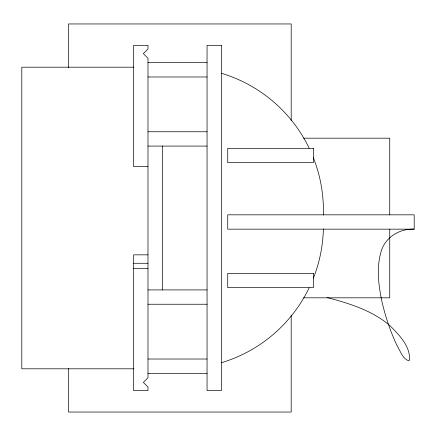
<?xml version="1.0" encoding="UTF-8"?>
<svg xmlns="http://www.w3.org/2000/svg" width="436" height="436" viewBox="0 0 436 436"><rect width="100%" height="100%" fill="white"/><g stroke="black" fill="none" stroke-linecap="round" stroke-linejoin="round"><path stroke-width="0.65" d="M414.2 229.156L227.739 229.156L227.739 214.828L414.2 214.828L414.2 229.156C399.512 228.524 384.928 237.38 380.982 251.948C376.426 267.84 378.464 284.664 381.723 300.595C385.222 316.029 390.215 331.153 396.978 345.476C400.248 350.708 402.357 358.381 408.559 360.806L409.524 360.141C410.494 346.255 398.945 334.581 389.74 325.501C372.05 310.372 349.22 303.374 327.093 297.581M147.989 62.653L207.056 62.653M133.934 67.193L21.8 67.193L21.8 368.807L133.934 368.807M147.989 76.981L207.056 76.981M147.989 131.759L207.056 131.759M303.527 138.179L389.74 138.179L389.74 214.943M147.989 146.082L207.056 146.082M147.989 166.628L133.661 166.628L133.661 45.371L147.989 45.371L147.989 49.001L143.357 53.639L147.989 58.277L147.989 377.723L143.357 382.361L147.989 386.999L147.989 390.629L133.661 390.629L133.661 254.842L147.989 254.842M133.661 263.273L147.989 263.273M133.661 268.429L147.989 268.429M147.989 289.918L207.056 289.918M303.527 297.821L389.74 297.821L389.74 229.211M147.989 304.241L207.056 304.241M147.989 359.019L207.056 359.019M147.989 373.347L207.056 373.347M323.414 215.052L323.414 210.457A143.264 143.264 0 0 0 313.353 157.723M291.193 120.641L291.193 23.958L68.485 23.958L68.485 67.531M291.193 315.359L291.193 412.042L68.485 412.042L68.485 368.469M162.317 146.082L162.317 289.918M323.37 228.933A143.264 143.264 0 0 1 313.353 278.277M309.157 287.842A143.264 143.264 0 0 1 221.493 362.708M221.493 73.292A143.264 143.264 0 0 1 309.157 148.158M221.384 45.371L207.056 45.371L207.056 390.629L221.384 390.629L221.384 45.371M313.38 148.333L227.739 148.333L227.739 162.661L313.38 162.661L313.38 148.333M313.38 273.339L227.739 273.339L227.739 287.667L313.38 287.667L313.38 273.339"/></g></svg>
